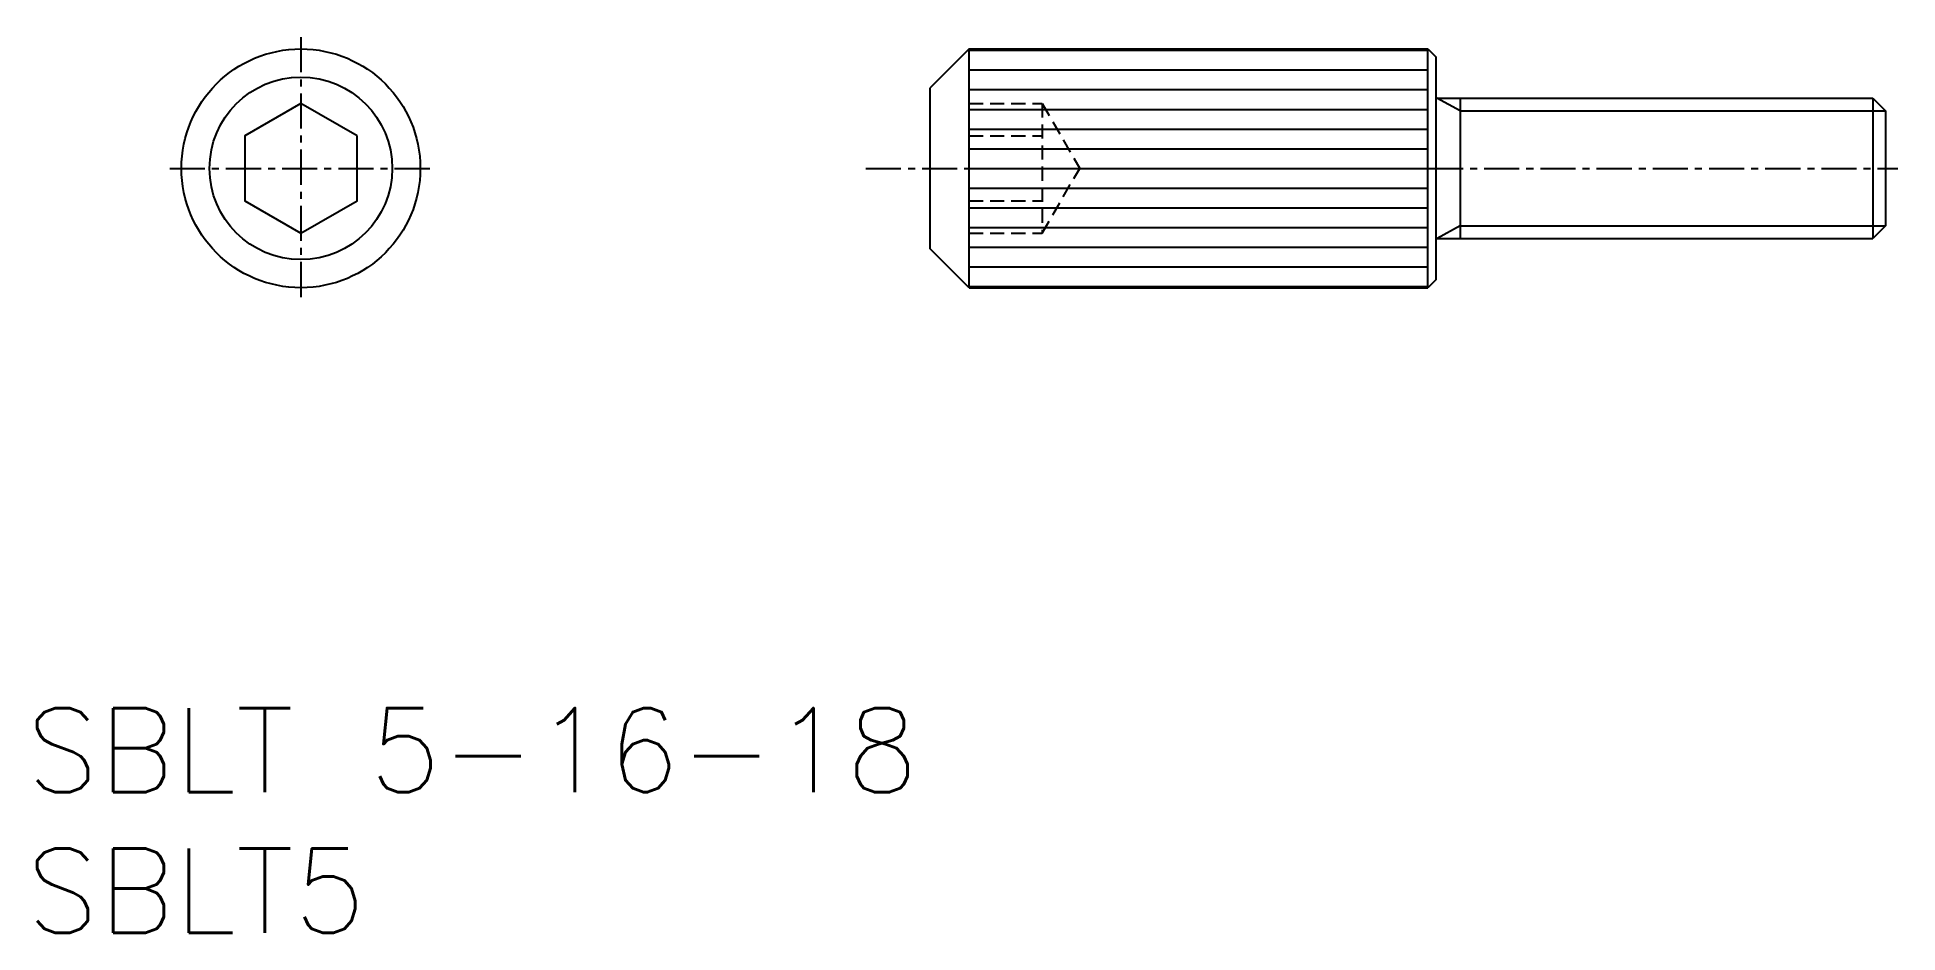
# Model space of a CAD drawing. Extents: x 4 to 70.2, y 12.3 to 44.2.
import ezdxf

# ---------------------------------------------------------------- set-up
doc = ezdxf.new("R2010")
doc.units = 0
doc.linetypes.add('CENTER', pattern=[2, 1.25, -0.25, 0.25, -0.25])
doc.linetypes.add('DASHED', pattern=[0.75, 0.5, -0.25])
doc.layers.get('0').update_dxf_attribs({"linetype": 'CONTINUOUS'})
doc.layers.add('CENTER', color=1, linetype='CENTER')
doc.styles.get("Standard").update_dxf_attribs({"font": 'txt.shx', "bigfont": 'extfont.shx'})

msp = doc.modelspace()

# ---------------------------------------------------------------- linework, layer by layer
at = {"color": 7, "linetype": 'CONTINUOUS'}
for p, q in [((37.119, 43.761), (35.719, 42.361)), ((37.119, 35.261), (37.119, 43.761)), ((37.119, 43.761), (53.439, 43.761)), ((53.439, 35.261), (53.439, 43.761)), ((53.439, 43.761), (53.719, 43.481)), ((53.719, 43.481), (53.719, 35.541)), ((35.719, 42.361), (35.719, 36.661)), ((53.719, 42.011), (69.268, 42.011)), ((54.594, 42.011), (54.594, 37.011)), ((69.268, 42.011), (69.268, 37.011)), ((69.268, 42.011), (69.719, 41.56)), ((69.719, 41.56), (69.719, 37.463)), ((69.719, 37.463), (69.268, 37.011)), ((37.119, 35.261), (35.719, 36.661)), ((53.719, 37.011), (69.268, 37.011)), ((37.119, 35.261), (53.439, 35.261)), ((53.719, 35.541), (53.439, 35.261))]:
    msp.add_line(p, q, dxfattribs=at)
at = {"color": 3, "linetype": 'CONTINUOUS'}
for p, q in [((37.119, 43.711), (53.439, 43.711)), ((37.119, 43.011), (53.439, 43.011)), ((37.119, 42.311), (53.439, 42.311)), ((54.594, 41.56), (53.761, 42.011)), ((37.119, 41.611), (53.439, 41.611)), ((54.594, 41.56), (69.719, 41.56)), ((37.119, 40.911), (53.439, 40.911)), ((37.119, 40.211), (53.439, 40.211)), ((37.119, 39.511), (53.439, 39.511)), ((37.119, 38.811), (53.439, 38.811)), ((37.119, 38.111), (53.439, 38.111)), ((37.119, 37.411), (53.439, 37.411)), ((54.594, 37.463), (53.773, 37.011)), ((54.594, 37.463), (69.719, 37.463)), ((37.119, 36.711), (53.439, 36.711)), ((37.119, 36.011), (53.439, 36.011)), ((37.119, 35.311), (53.439, 35.311))]:
    msp.add_line(p, q, dxfattribs=at)
at = {"color": 3, "linetype": 'DASHED'}
for p, q in [((37.119, 41.821), (39.719, 41.821)), ((39.719, 41.821), (39.719, 37.202)), ((39.719, 41.821), (41.052, 39.511)), ((37.119, 40.666), (39.719, 40.666)), ((39.719, 37.202), (41.052, 39.511)), ((37.119, 38.357), (39.719, 38.357)), ((37.119, 37.202), (39.719, 37.202))]:
    msp.add_line(p, q, dxfattribs=at)
at = {"color": 7, "linetype": 'CONTINUOUS', "flags": 128}
msp.add_lwpolyline([(15.341, 40.666), (13.341, 41.821), (11.341, 40.666), (11.341, 38.357), (13.341, 37.202), (15.341, 38.357)], close=True, dxfattribs=at)
at = {"color": 7, "linetype": 'CONTINUOUS'}
for radius in [4.25, 3.25]:
    msp.add_circle((13.341, 39.511), radius, dxfattribs=at)
at = {"layer": 'CENTER', "color": 1, "linetype": 'CENTER'}
for p, q in [((13.341, 44.178), (13.341, 34.845)), ((8.674, 39.511), (18.007, 39.511)), ((33.444, 39.511), (70.161, 39.511))]:
    msp.add_line(p, q, dxfattribs=at)

# ---------------------------------------------------------------- texts
for s, p in [('SBLT 5-16-18', (3.574, 17.304)), ('SBLT5', (3.574, 12.304))]:
    msp.add_text(s, height=3).set_placement(p)

doc.saveas('drawing.dxf')
